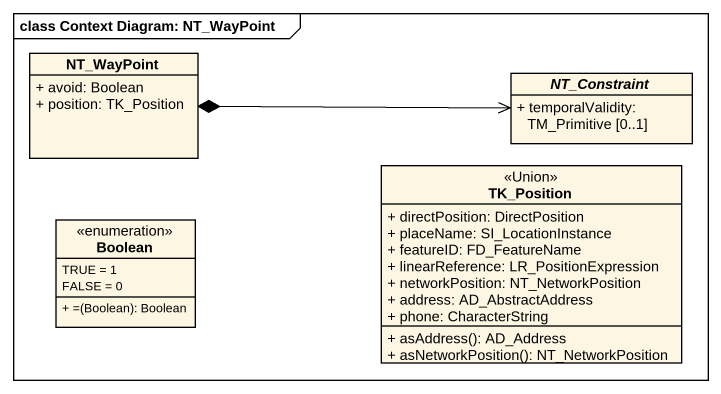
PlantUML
@startuml
mainframe class Context Diagram: NT_WayPoint
hide circle
hide empty members
skinparam classAttributeIconSize 0
class NT_WayPoint {
  + avoid: Boolean
  + position: TK_Position
}
abstract class NT_Constraint {
  + temporalValidity: TM_Primitive [0..1]
}
class TK_Position <<Union>> {
  + directPosition: DirectPosition
  + placeName: SI_LocationInstance
  + featureID: FD_FeatureName
  + linearReference: LR_PositionExpression
  + networkPosition: NT_NetworkPosition
  + address: AD_AbstractAddress
  + phone: CharacterString
  + asAddress(): AD_Address
  + asNetworkPosition(): NT_NetworkPosition
}
enum Boolean {
  TRUE = 1
  FALSE = 0
  + =(Boolean): Boolean
}
NT_WayPoint *-right-> NT_Constraint
@enduml
